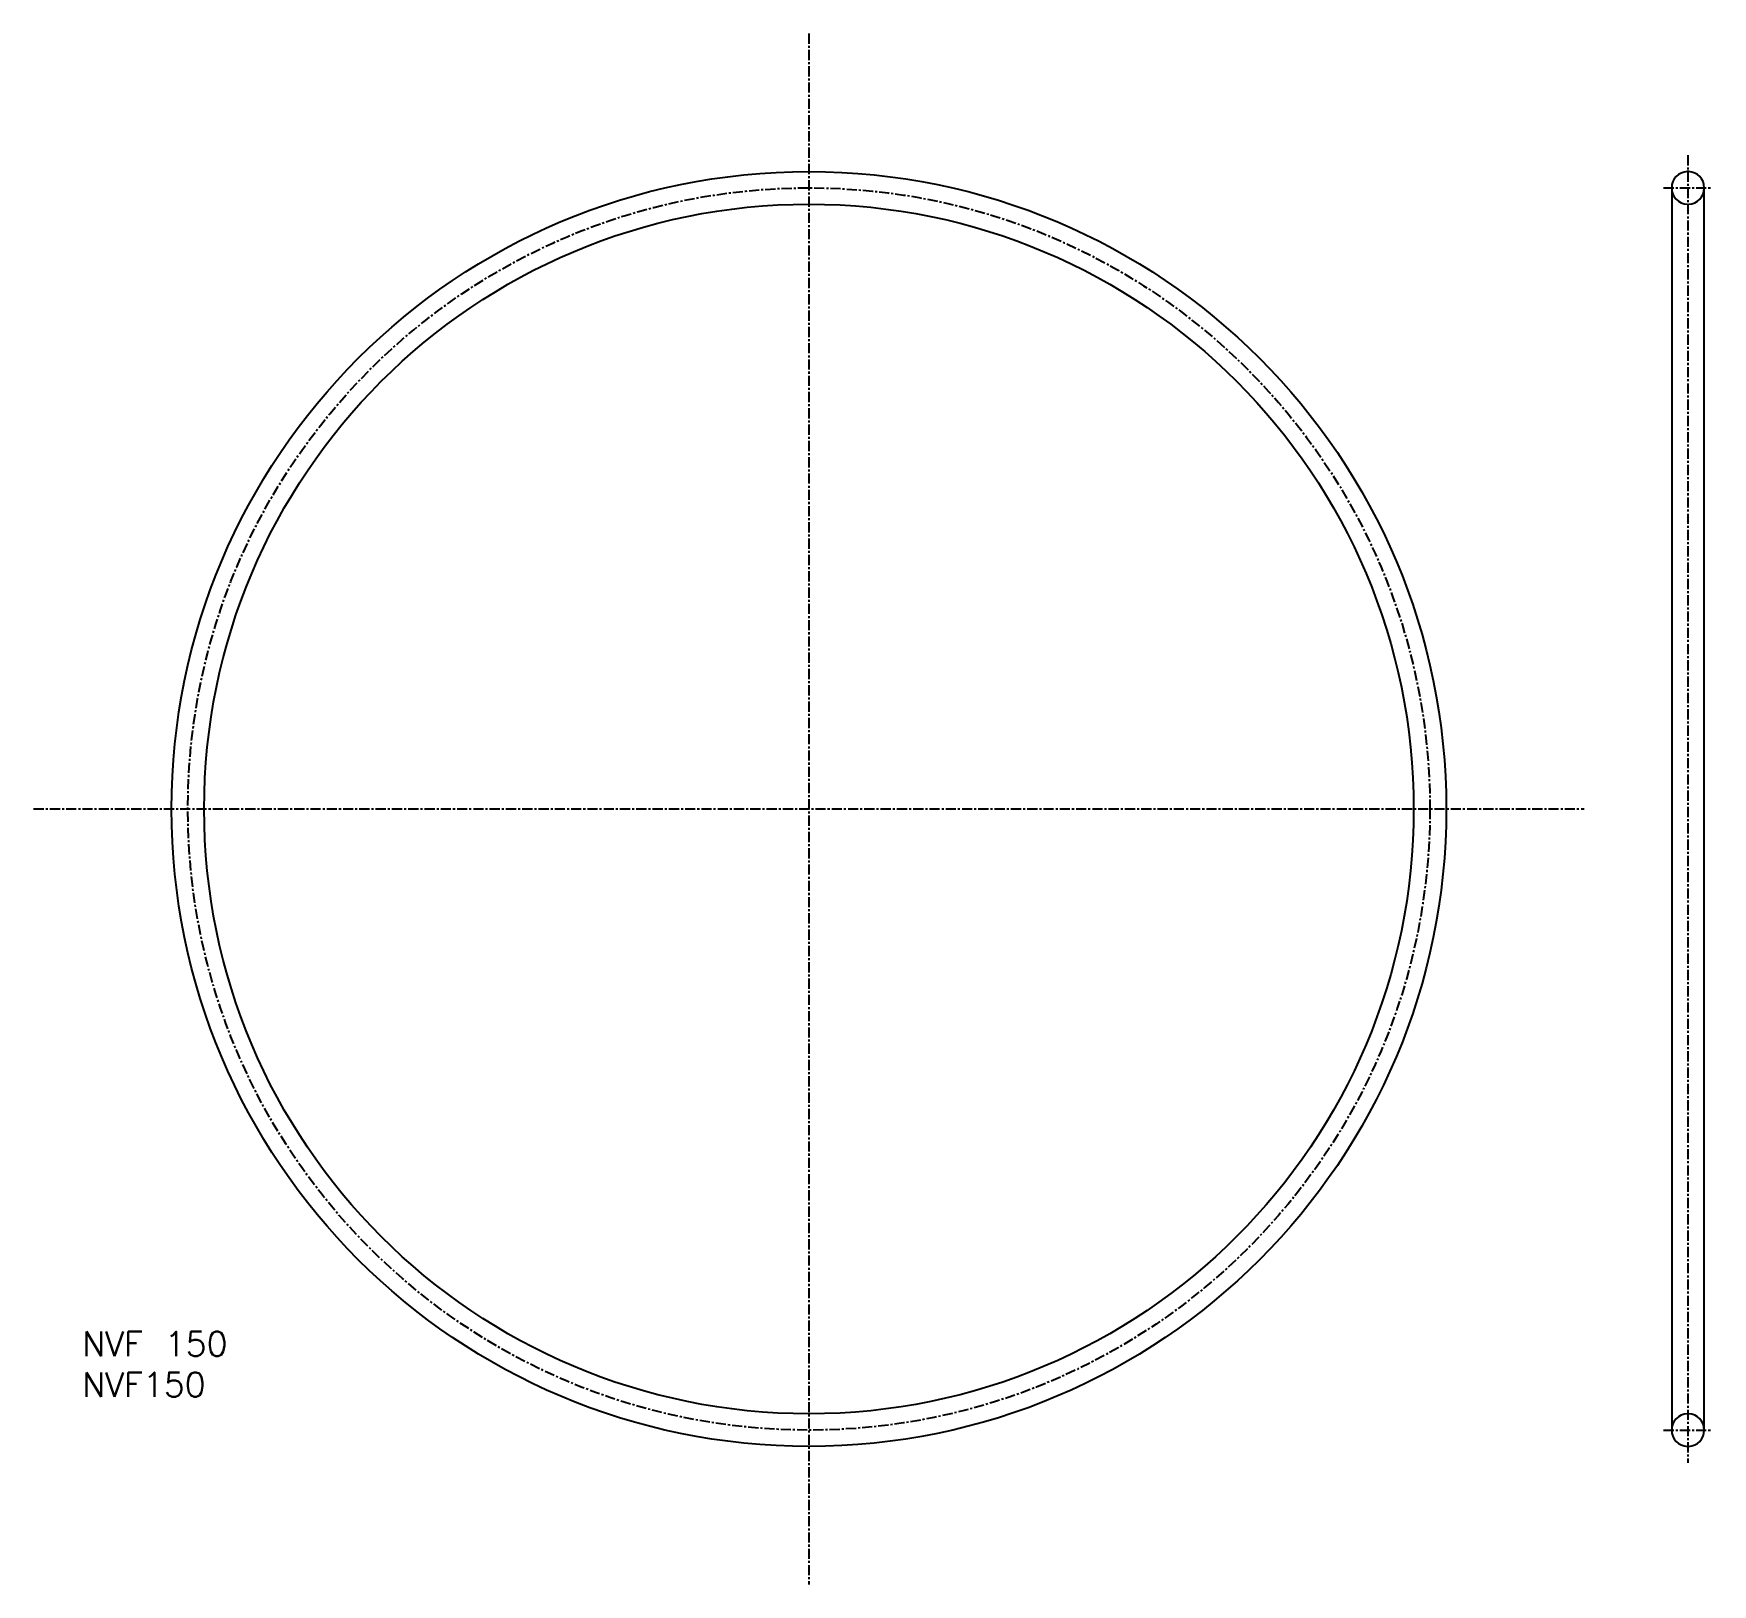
# Model space of a CAD drawing. Extents: x -6 to 200, y -23 to 167.
import ezdxf

# ---------------------------------------------------------------- set-up
doc = ezdxf.new("R2010")
doc.units = 0
doc.linetypes.add('CENTER', pattern=[2, 1.25, -0.25, 0.25, -0.25])
doc.layers.get('0').update_dxf_attribs({"linetype": 'CONTINUOUS'})
doc.layers.add('CENTER', color=1, linetype='CENTER')
doc.styles.get("Standard").update_dxf_attribs({"font": 'txt.shx'})

# ---------------------------------------------------------------- blocks, each defined once
blk = doc.blocks.new('*U2')
at = {"color": 7, "linetype": 'CONTINUOUS'}
blk.add_text('NVF150', height=3, dxfattribs=at).set_placement((0, 0))
blk = doc.blocks.new('*U3')
at = {"color": 7, "linetype": 'CONTINUOUS'}
blk.add_text('NVF 150', height=3, dxfattribs=at).set_placement((0, 5))

msp = doc.modelspace()

# ---------------------------------------------------------------- linework, layer by layer
at = {"color": 7, "linetype": 'CONTINUOUS'}
for p, q in [((197.09, 150.51), (197.09, 150.41)), ((197.09, 150.51), (197.24, 150.51)), ((197.24, 150.51), (197.24, 150.41)), ((195.16, 148.41), (195.16, -4.09)), ((197.09, 146.31), (197.09, 146.41)), ((197.24, 146.31), (197.24, 146.41)), ((199.16, -4.09), (199.16, 148.41)), ((197.09, 146.31), (197.24, 146.31)), ((197.09, -1.99), (197.09, -2.09)), ((197.09, -1.99), (197.24, -1.99)), ((197.24, -1.99), (197.24, -2.09)), ((197.09, -6.19), (197.09, -6.09)), ((197.24, -6.19), (197.24, -6.09)), ((197.09, -6.19), (197.24, -6.19))]:
    msp.add_line(p, q, dxfattribs=at)
for radius in [78.25, 74.25]:
    msp.add_circle((89.23, 72.16), radius, dxfattribs=at)
for centre, start, end in [((197.16, 148.41), 92.1491, 267.8509), ((197.16, 148.41), 272.1491, 87.8509), ((197.16, -4.09), 92.1491, 267.8509), ((197.16, -4.09), 272.1491, 87.8509)]:
    msp.add_arc(centre, 2, start, end, dxfattribs=at)
at = {"layer": 'CENTER', "color": 1, "linetype": 'CENTER'}
for p, q in [((89.23, 167.35), (89.23, -23.03)), ((197.16, 152.41), (197.16, -8.09)), ((194.16, 148.41), (200.16, 148.41)), ((-5.97, 72.16), (184.42, 72.16)), ((194.16, -4.09), (200.16, -4.09))]:
    msp.add_line(p, q, dxfattribs=at)
msp.add_circle((89.23, 72.16), 76.25, dxfattribs=at)

# ---------------------------------------------------------------- block references
at = {"color": 7, "linetype": 'CONTINUOUS'}
for name in ['*U3', '*U2']:
    msp.add_blockref(name, (0, 0), dxfattribs=at)

doc.saveas('drawing.dxf')
